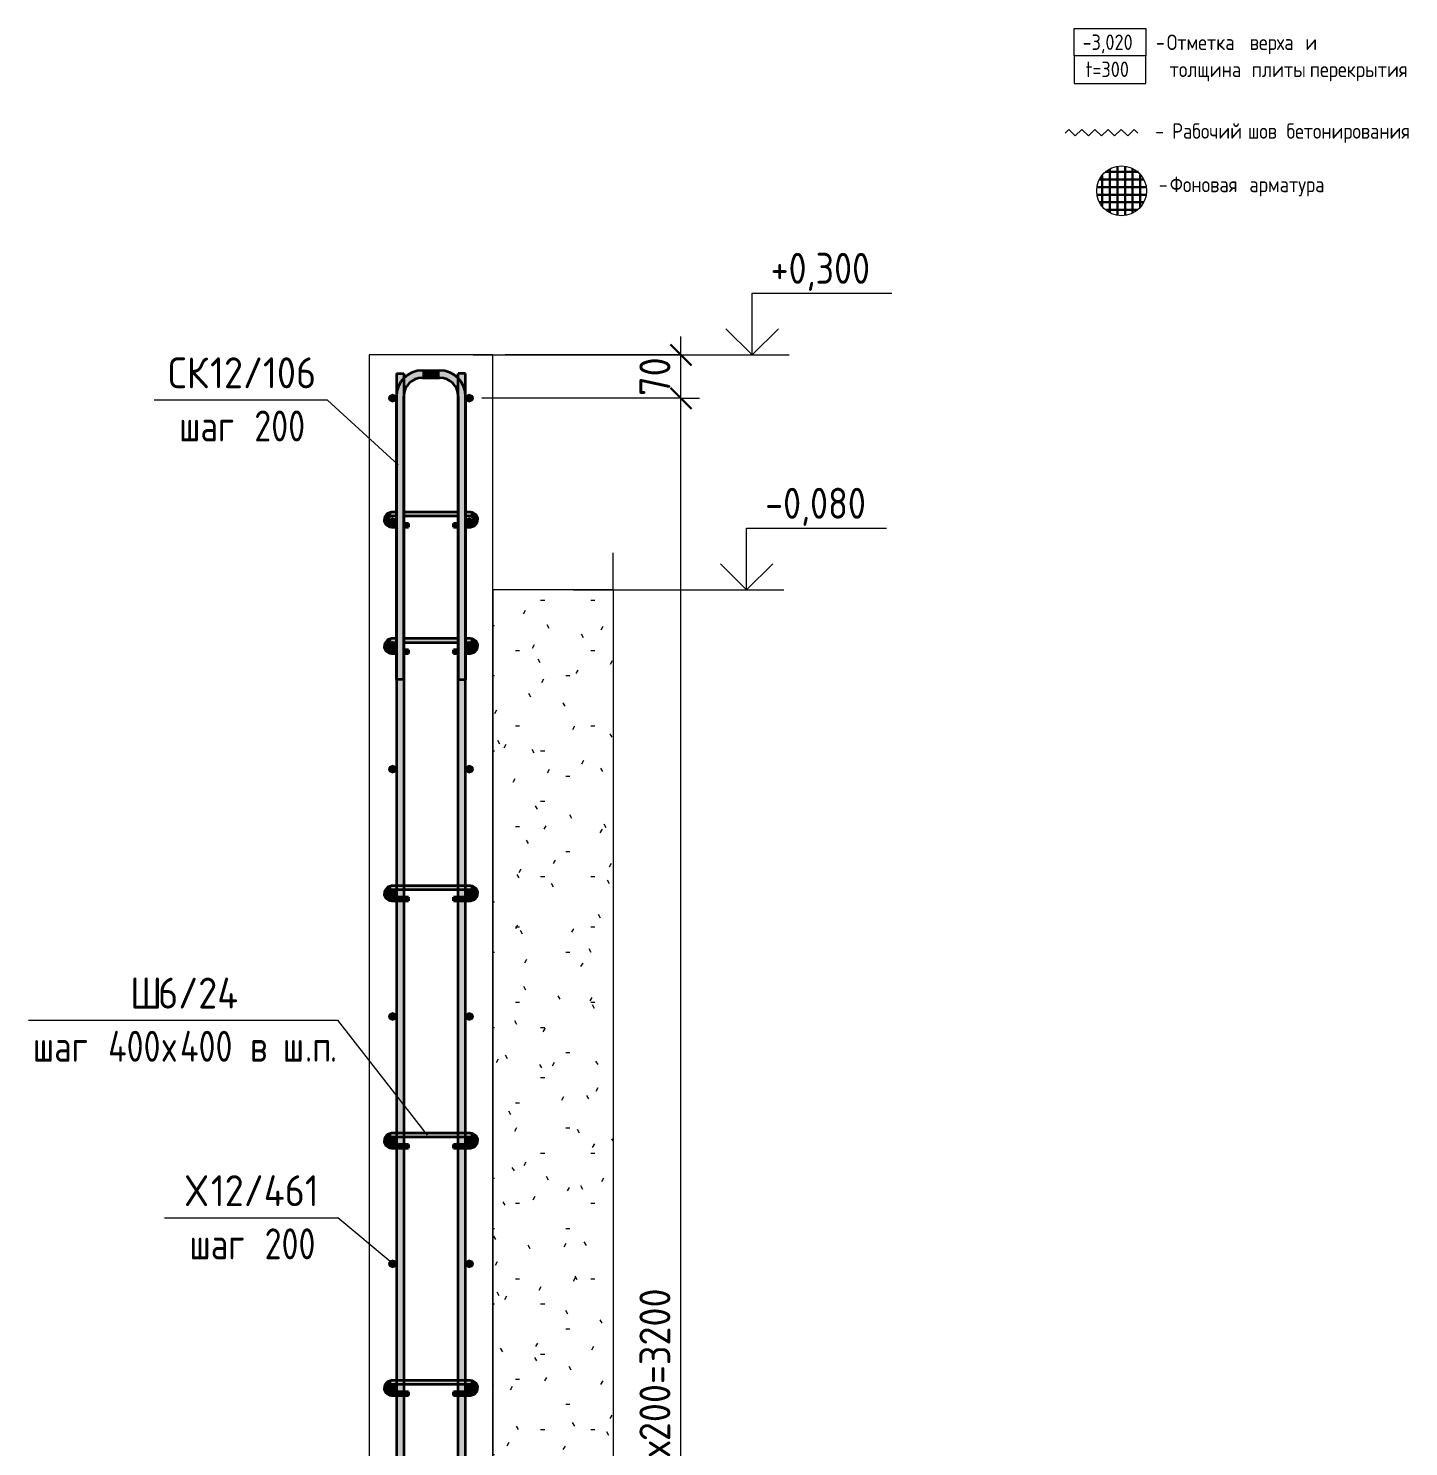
# Model space of a CAD drawing. Header units: millimetres. Extents: x -6516 to 17647, y -4389 to 6814.
# Drawn here: x 15415 to 17647, y -1466 to 828 of the extents above; entities that cross this region are included whole.
import ezdxf

# ---------------------------------------------------------------- set-up
doc = ezdxf.new("R2010")
doc.units = ezdxf.units.MM
for name, color, linetype, lineweight in [('AA_Dim', 7, 'Continuous', 9), ('AA_Dim-20', 7, 'Continuous', 9), ('AA_Oformlenie', 7, 'Continuous', 9), ('AA_Vinoska', 7, 'Continuous', 9), ('AA_Visotnaya otmetka', 7, 'Continuous', 9), ('AF_Stena_Опалубка', 253, 'Continuous', 20), ('KR_Armatura', 7, 'Continuous', 20), ('KR_Armatura_Tonkie', 7, 'Continuous', 20), ('KR_Fundament', 7, 'Continuous', 20)]:
    doc.layers.add(name, color=color, linetype=linetype, lineweight=lineweight)
doc.styles.add('GOST Common_2', font='GOST_Common.ttf', dxfattribs={"width": 0.9, "height": 25})
doc.styles.add('ISOCPEUR_1', font='isocpeur.TTF', dxfattribs={"width": 0.9, "height": 50})
doc.styles.add('ISOCPEUR_2', font='isocpeur.TTF', dxfattribs={"width": 0.85, "height": 50})
doc.styles.add('ISOCPEUR_3', font='isocpeur.TTF', dxfattribs={"width": 0.8, "height": 50})
doc.styles.add('ISOCPEUR_5', font='isocpeur.TTF', dxfattribs={"width": 0.85, "height": 25})
doc.dimstyles.new('05_Округл_1мм__прозр_', dxfattribs={"dimscale": 304.8, "dimtxt": 50.137748, "dimasz": 0.111549, "dimexe": 0.098425, "dimexo": 0.065617, "dimgap": 0.006562, "dimtad": 1, "dimdec": 0, "dimdsep": 46, "dimtxsty": 'ISOCPEUR_1', "dimblk1": 'OBLIQUE', "dimblk2": 'OBLIQUE', "dimsah": 1, "dimcen": 0.09, "dimdle": 0.098425, "dimazin": 0, "dimtfac": 1, "dimtdec": 4, "dimtix": 1, "dimtmove": 0, "dimatfit": 3, "dimfxl": 1, "dimtvp": 1, "dimtolj": 1, "dimtzin": 0, "dimlwd": 18, "dimlwe": 18, "dimarcsym": 2})

# ---------------------------------------------------------------- blocks, each defined once
blk = doc.blocks.new('350_Шпилька массив _НесАрм_РабПлоск_ - 350_Шпилька массив _НесАрм_РабПлоск_-3968152-КР_РЗ_Арм_4')
at = {"layer": 'KR_Armatura_Tonkie', "lineweight": 35}
for points in [[(-4654, 21.7), (-4654, 27.6), (-4659.2, 30.6), (-4659.2, 36.6), (-4654, 39.7), (-4654, 45.5), (-4657.6, 44.1), (-4662.5, 42), (-4666, 33.6), (-4662.5, 25.1), (-4654.9, 22)], [(-4526, 21.7), (-4522.4, 23.1), (-4517.5, 25.1), (-4514, 33.6), (-4517.5, 42), (-4526, 45.5), (-4526, 39.6), (-4520.8, 36.6), (-4520.8, 30.6), (-4526, 27.5), (-4526, 22)], [(-4654, -182.7), (-4654, -176.8), (-4659.2, -173.7), (-4659.2, -167.8), (-4654, -164.7), (-4654, -158.9), (-4657.6, -160.3), (-4662.5, -162.3), (-4666, -170.8), (-4662.5, -179.3), (-4654.9, -182.4)], [(-4526, -182.7), (-4522.4, -181.3), (-4517.5, -179.3), (-4514, -170.8), (-4517.5, -162.3), (-4526, -158.9), (-4526, -164.8), (-4520.8, -167.8), (-4520.8, -173.8), (-4526, -176.9), (-4526, -182.4)], [(-4654, -582.7), (-4654, -576.8), (-4659.2, -573.8), (-4659.2, -567.8), (-4654, -564.7), (-4654, -558.9), (-4657.6, -560.3), (-4662.5, -562.3), (-4666, -570.8), (-4662.5, -579.3), (-4654.9, -582.4)], [(-4565.1, -564.8), (-4526, -564.7), (-4526, -558.8), (-4654, -558.9), (-4654, -564.8), (-4620.9, -564.8)], [(-4526, -582.7), (-4522.4, -581.3), (-4517.5, -579.3), (-4514, -570.8), (-4517.5, -562.3), (-4526, -558.9), (-4526, -564.8), (-4520.8, -567.8), (-4520.8, -573.8), (-4526, -576.9), (-4526, -582.4)], [(-4654, -582.8), (-4626.3, -582.7), (-4626.3, -576.8), (-4654, -576.9), (-4654, -582.7)], [(-4553.7, -582.8), (-4526, -582.7), (-4526, -576.8), (-4553.7, -576.9), (-4553.7, -582.7)], [(-4654, -982.7), (-4654, -976.8), (-4659.2, -973.8), (-4659.2, -967.8), (-4654, -964.7), (-4654, -958.9), (-4657.6, -960.3), (-4662.5, -962.3), (-4666, -970.8), (-4662.5, -979.3), (-4654.9, -982.4)], [(-4620.9, -964.8), (-4526, -964.7), (-4526, -958.8), (-4654, -958.9), (-4654, -964.8), (-4634, -964.8)], [(-4526, -982.7), (-4522.4, -981.3), (-4517.5, -979.3), (-4514, -970.8), (-4517.5, -962.3), (-4526, -958.9), (-4526, -964.8), (-4520.8, -967.8), (-4520.8, -973.8), (-4526, -976.9), (-4526, -982.4)], [(-4646, -982.8), (-4626.3, -982.7), (-4626.3, -976.8), (-4654, -976.9), (-4654, -982.8), (-4648.9, -982.8)], [(-4534, -982.8), (-4526, -982.7), (-4526, -976.8), (-4553.7, -976.9), (-4553.7, -982.8), (-4537.1, -982.8)], [(-4654, -1382.7), (-4654, -1376.8), (-4659.2, -1373.8), (-4659.2, -1367.8), (-4654, -1364.7), (-4654, -1358.9), (-4657.6, -1360.3), (-4662.5, -1362.3), (-4666, -1370.8), (-4662.5, -1379.3), (-4654.9, -1382.4)], [(-4565.1, -1364.8), (-4526, -1364.7), (-4526, -1358.8), (-4654, -1358.9), (-4654, -1364.8), (-4620.9, -1364.8)], [(-4526, -1382.7), (-4522.4, -1381.3), (-4517.5, -1379.3), (-4514, -1370.8), (-4517.5, -1362.3), (-4526, -1358.9), (-4526, -1364.8), (-4520.8, -1367.8), (-4520.8, -1373.8), (-4526, -1376.9), (-4526, -1382.4)], [(-4646, -1382.8), (-4626.3, -1382.7), (-4626.3, -1376.8), (-4654, -1376.9), (-4654, -1382.8), (-4648.9, -1382.8)], [(-4546, -1382.8), (-4526, -1382.7), (-4526, -1376.8), (-4553.7, -1376.9), (-4553.7, -1382.8)]]:
    blk.add_hatch(color=256, dxfattribs=at).paths.add_polyline_path(points)
h = blk.add_hatch(color=256, dxfattribs=at)
h.paths.add_polyline_path([(-4620.9, 39.6), (-4546, 39.7), (-4546, 45.6), (-4634, 45.4), (-4634, 39.6)])
h.paths.add_polyline_path([(-4646, 39.6), (-4646, 45.6), (-4654, 45.5), (-4654, 39.6), (-4648.9, 39.6)])
h.paths.add_polyline_path([(-4526, 39.6), (-4526, 45.6), (-4534, 45.5), (-4534, 39.6), (-4529, 39.6)])
h = blk.add_hatch(color=256, dxfattribs=at)
h.paths.add_polyline_path([(-4654, 21.6), (-4646, 21.8), (-4646, 27.6), (-4654, 27.5), (-4654, 21.7)])
h.paths.add_polyline_path([(-4626.3, 21.6), (-4626.3, 27.6), (-4634, 27.4), (-4634, 21.6)])
h = blk.add_hatch(color=256, dxfattribs=at)
h.paths.add_polyline_path([(-4553.7, 21.6), (-4546, 21.7), (-4546, 27.6), (-4553.7, 27.5), (-4553.7, 21.7)])
h.paths.add_polyline_path([(-4526, 21.6), (-4526, 27.6), (-4534, 27.4), (-4534, 21.6)])
h = blk.add_hatch(color=256, dxfattribs=at)
h.paths.add_polyline_path([(-4620.9, -164.8), (-4546, -164.7), (-4546, -158.8), (-4634, -158.9), (-4634, -164.8)])
h.paths.add_polyline_path([(-4646, -164.8), (-4646, -158.8), (-4654, -158.9), (-4654, -164.8), (-4648.9, -164.8)])
h.paths.add_polyline_path([(-4526, -164.8), (-4526, -158.8), (-4534, -158.9), (-4534, -164.8), (-4529, -164.8)])
h = blk.add_hatch(color=256, dxfattribs=at)
h.paths.add_polyline_path([(-4634, -182.8), (-4626.3, -182.7), (-4626.3, -176.8), (-4634, -177), (-4634, -182.7)])
h.paths.add_polyline_path([(-4654, -182.8), (-4646, -182.6), (-4646, -176.8), (-4654, -176.9), (-4654, -182.7)])
h = blk.add_hatch(color=256, dxfattribs=at)
h.paths.add_polyline_path([(-4546, -182.8), (-4546, -176.8), (-4553.7, -176.9), (-4553.7, -182.8)])
h.paths.add_polyline_path([(-4526, -182.8), (-4526, -176.8), (-4534, -177), (-4534, -182.8)])
for p, q in [((-4646, 45.6), (-4654, 45.6)), ((-4654, 39.6), (-4646, 39.6)), ((-4646, 27.6), (-4654, 27.6)), ((-4546, 45.6), (-4634, 45.6)), ((-4634, 39.6), (-4546, 39.6)), ((-4626.3, 27.6), (-4634, 27.6)), ((-4626.3, 27.6), (-4626.3, 21.6)), ((-4626.3, 21.7), (-4626.3, 27.5)), ((-4546, 27.6), (-4553.7, 27.6)), ((-4553.7, 21.6), (-4553.7, 27.6)), ((-4553.7, 27.5), (-4553.7, 21.7)), ((-4526, 45.6), (-4534, 45.6)), ((-4534, 39.6), (-4526, 39.6)), ((-4526, 27.6), (-4534, 27.6)), ((-4654, 21.6), (-4646, 21.6)), ((-4634, 21.6), (-4626.3, 21.6)), ((-4553.7, 21.6), (-4546, 21.6)), ((-4534, 21.6), (-4526, 21.6)), ((-4646, -158.8), (-4654, -158.8)), ((-4546, -158.8), (-4634, -158.8)), ((-4526, -158.8), (-4534, -158.8)), ((-4654, -164.8), (-4646, -164.8)), ((-4646, -176.8), (-4654, -176.8)), ((-4654, -182.8), (-4646, -182.8)), ((-4634, -164.8), (-4546, -164.8)), ((-4626.3, -176.8), (-4634, -176.8)), ((-4634, -182.8), (-4626.3, -182.8)), ((-4626.3, -176.8), (-4626.3, -182.8)), ((-4626.3, -182.7), (-4626.3, -176.9)), ((-4546, -176.8), (-4553.7, -176.8)), ((-4553.7, -182.8), (-4553.7, -176.8)), ((-4553.7, -176.9), (-4553.7, -182.7)), ((-4553.7, -182.8), (-4546, -182.8)), ((-4534, -164.8), (-4526, -164.8)), ((-4526, -176.8), (-4534, -176.8)), ((-4534, -182.8), (-4526, -182.8)), ((-4646, -558.8), (-4654, -558.8)), ((-4654, -564.8), (-4646, -564.8)), ((-4634, -558.8), (-4646, -558.8)), ((-4646, -564.8), (-4634, -564.8)), ((-4546, -558.8), (-4634, -558.8)), ((-4634, -564.8), (-4546, -564.8)), ((-4534, -558.8), (-4546, -558.8)), ((-4546, -564.8), (-4534, -564.8)), ((-4526, -558.8), (-4534, -558.8)), ((-4534, -564.8), (-4526, -564.8)), ((-4646, -576.8), (-4654, -576.8)), ((-4654, -582.8), (-4646, -582.8)), ((-4634, -576.8), (-4646, -576.8)), ((-4646, -582.8), (-4634, -582.8)), ((-4626.3, -576.8), (-4634, -576.8)), ((-4634, -582.8), (-4626.3, -582.8)), ((-4626.3, -576.8), (-4626.3, -582.8)), ((-4626.3, -581.3), (-4626.3, -576.9)), ((-4626.3, -582.7), (-4626.3, -581.3)), ((-4546, -576.8), (-4553.7, -576.8)), ((-4553.7, -582.8), (-4553.7, -576.8)), ((-4553.7, -576.9), (-4553.7, -581.3)), ((-4553.7, -581.3), (-4553.7, -582.7)), ((-4553.7, -582.8), (-4546, -582.8)), ((-4534, -576.8), (-4546, -576.8)), ((-4546, -582.8), (-4534, -582.8)), ((-4526, -576.8), (-4534, -576.8)), ((-4534, -582.8), (-4526, -582.8)), ((-4646, -958.8), (-4654, -958.8)), ((-4634, -958.8), (-4646, -958.8)), ((-4546, -958.8), (-4634, -958.8)), ((-4534, -958.8), (-4546, -958.8)), ((-4526, -958.8), (-4534, -958.8)), ((-4654, -964.8), (-4646, -964.8)), ((-4646, -976.8), (-4654, -976.8)), ((-4654, -982.8), (-4646, -982.8)), ((-4646, -964.8), (-4634, -964.8)), ((-4634, -976.8), (-4646, -976.8)), ((-4646, -982.8), (-4634, -982.8)), ((-4634, -964.8), (-4546, -964.8)), ((-4626.3, -976.8), (-4634, -976.8)), ((-4634, -982.8), (-4626.3, -982.8)), ((-4626.3, -976.8), (-4626.3, -982.8)), ((-4626.3, -982.7), (-4626.3, -976.9)), ((-4546, -976.8), (-4553.7, -976.8)), ((-4553.7, -982.8), (-4553.7, -976.8)), ((-4553.7, -976.9), (-4553.7, -982.7)), ((-4553.7, -982.8), (-4546, -982.8)), ((-4546, -964.8), (-4534, -964.8)), ((-4534, -976.8), (-4546, -976.8)), ((-4546, -982.8), (-4534, -982.8)), ((-4534, -964.8), (-4526, -964.8)), ((-4526, -976.8), (-4534, -976.8)), ((-4534, -982.8), (-4526, -982.8)), ((-4646, -1358.8), (-4654, -1358.8)), ((-4654, -1364.8), (-4646, -1364.8)), ((-4634, -1358.8), (-4646, -1358.8)), ((-4646, -1364.8), (-4634, -1364.8)), ((-4546, -1358.8), (-4634, -1358.8)), ((-4634, -1364.8), (-4546, -1364.8)), ((-4534, -1358.8), (-4546, -1358.8)), ((-4546, -1364.8), (-4534, -1364.8)), ((-4526, -1358.8), (-4534, -1358.8)), ((-4534, -1364.8), (-4526, -1364.8)), ((-4646, -1376.8), (-4654, -1376.8)), ((-4654, -1382.8), (-4646, -1382.8)), ((-4634, -1376.8), (-4646, -1376.8)), ((-4646, -1382.8), (-4634, -1382.8)), ((-4626.3, -1376.8), (-4634, -1376.8)), ((-4634, -1382.8), (-4626.3, -1382.8)), ((-4626.3, -1376.8), (-4626.3, -1382.8)), ((-4626.3, -1382.7), (-4626.3, -1376.9)), ((-4546, -1376.8), (-4553.7, -1376.8)), ((-4553.7, -1382.8), (-4553.7, -1376.8)), ((-4553.7, -1376.9), (-4553.7, -1382.7)), ((-4553.7, -1382.8), (-4546, -1382.8)), ((-4534, -1376.8), (-4546, -1376.8)), ((-4546, -1382.8), (-4534, -1382.8)), ((-4526, -1376.8), (-4534, -1376.8)), ((-4534, -1382.8), (-4526, -1382.8))]:
    blk.add_line(p, q, dxfattribs=at)
at = {"layer": 'KR_Armatura_Tonkie', "lineweight": 35, "flags": 128}
for points in [[(-4654, 45.6), (-4660.5, 43.6), (-4664.9, 38.5), (-4665.9, 31.8), (-4663, 25.6), (-4657.2, 22), (-4654, 21.6)], [(-4654, 27.6), (-4658.4, 29.4), (-4660, 33.9), (-4657.9, 38.1), (-4654, 39.6)], [(-4526, 21.6), (-4519.5, 23.5), (-4515.1, 28.6), (-4514.1, 35.4), (-4517, 41.5), (-4522.8, 45.1), (-4526, 45.6)], [(-4526, 39.6), (-4521.6, 37.7), (-4520, 33.2), (-4522.1, 29), (-4526, 27.6)], [(-4654, -158.8), (-4660.5, -160.7), (-4664.9, -165.9), (-4665.9, -172.6), (-4663, -178.8), (-4657.2, -182.4), (-4654, -182.8)], [(-4526, -182.8), (-4519.5, -180.9), (-4515.1, -175.7), (-4514.1, -169), (-4517, -162.8), (-4522.8, -159.2), (-4526, -158.8)], [(-4654, -176.8), (-4658.4, -174.9), (-4660, -170.5), (-4657.9, -166.2), (-4654, -164.8)], [(-4526, -164.8), (-4521.6, -166.7), (-4520, -171.1), (-4522.1, -175.4), (-4526, -176.8)], [(-4654, -558.8), (-4660.5, -560.7), (-4664.9, -565.9), (-4665.9, -572.6), (-4663, -578.8), (-4657.2, -582.4), (-4654, -582.8)], [(-4654, -576.8), (-4658.4, -574.9), (-4660, -570.5), (-4657.9, -566.2), (-4654, -564.8)], [(-4526, -582.8), (-4519.5, -580.9), (-4515.1, -575.7), (-4514.1, -569), (-4517, -562.8), (-4522.8, -559.2), (-4526, -558.8)], [(-4526, -564.8), (-4521.6, -566.7), (-4520, -571.1), (-4522.1, -575.4), (-4526, -576.8)], [(-4654, -958.8), (-4660.5, -960.7), (-4664.9, -965.9), (-4665.9, -972.6), (-4663, -978.8), (-4657.2, -982.4), (-4654, -982.8)], [(-4526, -982.8), (-4519.5, -980.9), (-4515.1, -975.7), (-4514.1, -969), (-4517, -962.8), (-4522.8, -959.2), (-4526, -958.8)], [(-4654, -976.8), (-4658.4, -974.9), (-4660, -970.5), (-4657.9, -966.2), (-4654, -964.8)], [(-4526, -964.8), (-4521.6, -966.7), (-4520, -971.1), (-4522.1, -975.4), (-4526, -976.8)], [(-4654, -1358.8), (-4660.5, -1360.7), (-4664.9, -1365.9), (-4665.9, -1372.6), (-4663, -1378.8), (-4657.2, -1382.4), (-4654, -1382.8)], [(-4654, -1376.8), (-4658.4, -1374.9), (-4660, -1370.5), (-4657.9, -1366.2), (-4654, -1364.8)], [(-4526, -1382.8), (-4519.5, -1380.9), (-4515.1, -1375.7), (-4514.1, -1369), (-4517, -1362.8), (-4522.8, -1359.2), (-4526, -1358.8)], [(-4526, -1364.8), (-4521.6, -1366.7), (-4520, -1371.1), (-4522.1, -1375.4), (-4526, -1376.8)]]:
    blk.add_lwpolyline(points, dxfattribs=at)
blk = doc.blocks.new('011_ЛинияОбрыва _ЭлУзла_Линия_ - Тип 1-3966176-КР_РЗ_Арм_4')
at = {"layer": 'AA_Oformlenie'}
blk.add_line((-4295.5, -80), (-4295.5, -1901.2), dxfattribs=at)
blk = doc.blocks.new('042_М_Арматуры - Диам длина поз _ Шаг-2260295-КР_РЗ_Арм_4')
at = {"layer": 'AA_Vinoska'}
blk.add_line((-5384.6, -2849.2), (-5104.6, -2849.2), dxfattribs=at)
blk = doc.blocks.new('042_М_Арматуры - Диам длина поз _ Комментарий _дп 25_-3935260-КР_РЗ_Арм_4')
at = {"layer": 'AA_Vinoska'}
blk.add_line((-5241.3, -776.1), (-4741.3, -776.1), dxfattribs=at)
blk = doc.blocks.new('Высотные отметки - Стрелка вверх-400292-КР_РЗ_Арм_4')
at = {"layer": 'AA_Vinoska'}
for p, q in [((-3947, -2920), (-3721, -2920)), ((-3947, -3020), (-3947, -2920)), ((-3947, -3020), (-3989.5, -2977.6)), ((-3947, -3020), (-3904.6, -2977.6)), ((-4007, -3020), (-3887, -3020))]:
    blk.add_line(p, q, dxfattribs=at)
blk = doc.blocks.new('DIMBLOCK121-КР_РЗ_Арм_4')
at = {"layer": 'AA_Dim-20', "lineweight": 18}
for p, q in [((16470.2, 300), (16185.9, 300)), ((16470.2, 300), (16500.2, 300)), ((16470.2, 230), (16147.9, 230)), ((16470.2, -2970), (16470.2, 230)), ((16470.2, 230), (16500.2, 230)), ((16470.2, -2970), (16147.9, -2970)), ((16470.2, -2970), (16500.2, -2970))]:
    blk.add_line(p, q, dxfattribs=at)
at = {"layer": 'AA_Dim-20', "lineweight": 30}
for p, q in [((16470.2, 300), (16453.2, 317)), ((16470.2, 300), (16487.2, 283)), ((16470.2, 230), (16453.2, 247)), ((16470.2, 230), (16487.2, 213)), ((16470.2, -2970), (16453.2, -2953)), ((16470.2, -2970), (16487.2, -2987))]:
    blk.add_line(p, q, dxfattribs=at)
at = {"layer": 'AA_Dim-20', "color": 0, "lineweight": 18, "insert": (16403.1, -1537), "char_height": 50, "width": 400.724, "attachment_point": 1, "rotation": 90, "line_spacing_factor": 1.135194, "style": 'ISOCPEUR_1'}
blk.add_mtext('16х200=3200', dxfattribs=at)
blk = doc.blocks.new('_None')
blk = doc.blocks.new('DIMBLOCK122-КР_РЗ_Арм_4')
at = {"layer": 'AA_Dim-20', "lineweight": 18}
for p, q in [((16470.2, 230), (16470.2, 330)), ((16470.2, 300), (16185.9, 300)), ((16470.2, 300), (16500.2, 300)), ((16470.2, 230), (16147.9, 230)), ((16470.2, 230), (16500.2, 230))]:
    blk.add_line(p, q, dxfattribs=at)
at = {"layer": 'AA_Dim-20', "lineweight": 30}
for p, q in [((16470.2, 300), (16453.2, 317)), ((16470.2, 300), (16487.2, 283)), ((16470.2, 230), (16453.2, 247)), ((16470.2, 230), (16487.2, 213))]:
    blk.add_line(p, q, dxfattribs=at)
at = {"layer": 'AA_Dim-20', "color": 0, "lineweight": 18, "insert": (16403.1, 233.8), "char_height": 50, "width": 74.923, "attachment_point": 1, "rotation": 90, "line_spacing_factor": 1.135194, "style": 'ISOCPEUR_1'}
blk.add_mtext('70', dxfattribs=at)
blk = doc.blocks.new('076_Отм верха и толщина плиты _ТиповАннот_ - 076_Отм верха и толщина плиты _ТиповАннот_-3928939-УО_Арм')
at = {"layer": 'AA_Vinoska'}
for p, q in [((688.2, 783.7), (688.2, 828.2)), ((688.2, 828.2), (803.8, 828.2)), ((803.8, 828.2), (803.8, 783.7)), ((688.2, 783.7), (688.2, 739.2)), ((803.8, 783.7), (688.2, 783.7)), ((803.8, 739.2), (803.8, 783.7)), ((688.2, 739.2), (803.8, 739.2))]:
    blk.add_line(p, q, dxfattribs=at)
blk = doc.blocks.new('076_Примечание фоновая арматура _ТиповАннот_ - По X и Y-3929690-УО_Арм')
at = {"layer": 'AA_Vinoska', "lineweight": 30}
for p, q in [((745.5, 600.8), (745.5, 529.9)), ((757.8, 605.1), (757.8, 525.7)), ((770.2, 605.3), (770.2, 525.4)), ((782.5, 601.5), (782.5, 529.2)), ((729, 583.9), (800.6, 583.9)), ((733.1, 590.5), (733.1, 540.3)), ((738.5, 596.3), (791.9, 596.3)), ((794.9, 592.1), (794.9, 538.7)), ((725.2, 571.6), (805.1, 571.6)), ((725.4, 559.2), (804.9, 559.2)), ((729.7, 546.9), (800.6, 546.9)), ((740.1, 534.5), (790.3, 534.5))]:
    blk.add_line(p, q, dxfattribs=at)
at = {"layer": 'AA_Vinoska'}
blk.add_circle((764.7, 565.4), 40.3, dxfattribs=at)
blk = doc.blocks.new('076_Примечание шов бетонирования - 076_Примечание шов бетонирования-1623416-УО_Арм')
at = {"layer": 'AA_Vinoska'}
for p, q in [((673.2, 658.8), (679.1, 664.8)), ((689.8, 654.2), (679.1, 664.8)), ((689.8, 654.2), (700.4, 664.8)), ((711, 654.2), (700.4, 664.8)), ((711, 654.2), (721.6, 664.8)), ((732.2, 654.2), (721.6, 664.8)), ((732.2, 654.2), (742.8, 664.8)), ((753.4, 654.2), (742.8, 664.8)), ((753.4, 654.2), (764, 664.8)), ((774.6, 654.2), (764, 664.8)), ((774.6, 654.2), (785.2, 664.8)), ((791.1, 658.9), (785.2, 664.8))]:
    blk.add_line(p, q, dxfattribs=at)

msp = doc.modelspace()

# ---------------------------------------------------------------- hatches: boundary and pattern name
at = {"layer": 'KR_Armatura'}
h = msp.add_hatch(color=256, dxfattribs=at)
edge = h.paths.add_edge_path()
edge.add_arc((16003.9223, 230), 6, 0, 360)
for points in [[(16003.9223, 224), (16009.1185, 227), (16009.1185, 233), (16003.9223, 236), (15998.7262, 233), (15998.7262, 227)], [(16127.9223, 224), (16133.1185, 227), (16133.1185, 233), (16127.9223, 236), (16122.7262, 233), (16122.7262, 227)], [(16127.9223, 224), (16133.1185, 227), (16133.1185, 233), (16127.9223, 236), (16122.7262, 233), (16122.7262, 227)], [(16003.9223, 24), (16009.1185, 27), (16009.1185, 33), (16003.9223, 36), (15998.7262, 33), (15998.7262, 27)], [(16127.9223, 24), (16133.1185, 27), (16133.1185, 33), (16127.9223, 36), (16122.7262, 33), (16122.7262, 27)], [(16127.9223, 24), (16133.1185, 27), (16133.1185, 33), (16127.9223, 36), (16122.7262, 33), (16122.7262, 27)], [(16003.9223, -176), (16009.1185, -173), (16009.1185, -167), (16003.9223, -164), (15998.7262, -167), (15998.7262, -173), (15999.9652, -173.7154)], [(16127.9223, -176), (16133.1185, -173), (16133.1185, -167), (16127.9223, -164), (16122.7262, -167), (16122.7262, -173), (16123.9652, -173.7154)], [(16127.9223, -176), (16133.1185, -173), (16133.1185, -167), (16127.9223, -164), (16122.7262, -167), (16122.7262, -173), (16123.9652, -173.7154)], [(16003.9223, -376), (16009.1185, -373), (16009.1185, -367), (16003.9223, -364), (15998.7262, -367), (15998.7262, -373)], [(16127.9223, -376), (16133.1185, -373), (16133.1185, -367), (16127.9223, -364), (16122.7262, -367), (16122.7262, -373)], [(16127.9223, -376), (16133.1185, -373), (16133.1185, -367), (16127.9223, -364), (16122.7262, -367), (16122.7262, -373)], [(16003.9223, -576), (16009.1185, -573), (16009.1185, -567), (16003.9223, -564), (15998.7262, -567), (15998.7262, -573)], [(16127.9223, -576), (16133.1185, -573), (16133.1185, -567), (16127.9223, -564), (16122.7262, -567), (16122.7262, -573)], [(16127.9223, -576), (16133.1185, -573), (16133.1185, -567), (16127.9223, -564), (16122.7262, -567), (16122.7262, -573)], [(16003.9223, -776), (16009.1185, -773), (16009.1185, -767), (16003.9223, -764), (15998.7262, -767), (15998.7262, -773)], [(16127.9223, -776), (16133.1185, -773), (16133.1185, -767), (16127.9223, -764), (16122.7262, -767), (16122.7262, -773)], [(16127.9223, -776), (16133.1185, -773), (16133.1185, -767), (16127.9223, -764), (16122.7262, -767), (16122.7262, -773)], [(16003.9223, -976), (16009.1185, -973), (16009.1185, -967), (16003.9223, -964), (15998.7262, -967), (15998.7262, -973)], [(16127.9223, -976), (16133.1185, -973), (16133.1185, -967), (16127.9223, -964), (16122.7262, -967), (16122.7262, -973)], [(16127.9223, -976), (16133.1185, -973), (16133.1185, -967), (16127.9223, -964), (16122.7262, -967), (16122.7262, -973)], [(16003.9223, -1176), (16009.1185, -1173), (16009.1185, -1167), (16003.9223, -1164), (15998.7262, -1167), (15998.7262, -1173)], [(16127.9223, -1176), (16133.1185, -1173), (16133.1185, -1167), (16127.9223, -1164), (16122.7262, -1167), (16122.7262, -1173)], [(16127.9223, -1176), (16133.1185, -1173), (16133.1185, -1167), (16127.9223, -1164), (16122.7262, -1167), (16122.7262, -1173)], [(16003.9223, -1376), (16009.1185, -1373), (16009.1185, -1367), (16003.9223, -1364), (15998.7262, -1367), (15998.7262, -1373)], [(16127.9223, -1376), (16133.1185, -1373), (16133.1185, -1367), (16127.9223, -1364), (16122.7262, -1367), (16122.7262, -1373)], [(16127.9223, -1376), (16133.1185, -1373), (16133.1185, -1367), (16127.9223, -1364), (16122.7262, -1367), (16122.7262, -1373)]]:
    msp.add_hatch(color=256, dxfattribs=at).paths.add_polyline_path(points)
h = msp.add_hatch(color=256, dxfattribs=at)
edge = h.paths.add_edge_path()
edge.add_arc((16127.9223, 230), 6, 0, 360)
h = msp.add_hatch(color=256, dxfattribs=at)
edge = h.paths.add_edge_path()
edge.add_arc((16127.9223, 230), 6, 0, 360)
h = msp.add_hatch(color=256, dxfattribs=at)
edge = h.paths.add_edge_path()
edge.add_arc((16003.9223, 30), 6, 0, 360)
h = msp.add_hatch(color=256, dxfattribs=at)
edge = h.paths.add_edge_path()
edge.add_arc((16127.9223, 30), 6, 0, 360)
h = msp.add_hatch(color=256, dxfattribs=at)
edge = h.paths.add_edge_path()
edge.add_arc((16127.9223, 30), 6, 0, 360)
h = msp.add_hatch(color=256, dxfattribs=at)
edge = h.paths.add_edge_path()
edge.add_arc((16003.9223, -170), 6, 0, 360)
h = msp.add_hatch(color=256, dxfattribs=at)
edge = h.paths.add_edge_path()
edge.add_arc((16127.9223, -170), 6, 0, 360)
h = msp.add_hatch(color=256, dxfattribs=at)
edge = h.paths.add_edge_path()
edge.add_arc((16127.9223, -170), 6, 0, 360)
h = msp.add_hatch(color=256, dxfattribs=at)
edge = h.paths.add_edge_path()
edge.add_arc((16003.9223, -370), 6, 0, 360)
h = msp.add_hatch(color=256, dxfattribs=at)
edge = h.paths.add_edge_path()
edge.add_arc((16127.9223, -370), 6, 0, 360)
h = msp.add_hatch(color=256, dxfattribs=at)
edge = h.paths.add_edge_path()
edge.add_arc((16127.9223, -370), 6, 0, 360)
h = msp.add_hatch(color=256, dxfattribs=at)
edge = h.paths.add_edge_path()
edge.add_arc((16003.9223, -570), 6, 0, 360)
h = msp.add_hatch(color=256, dxfattribs=at)
edge = h.paths.add_edge_path()
edge.add_arc((16127.9223, -570), 6, 0, 360)
h = msp.add_hatch(color=256, dxfattribs=at)
edge = h.paths.add_edge_path()
edge.add_arc((16127.9223, -570), 6, 0, 360)
h = msp.add_hatch(color=256, dxfattribs=at)
edge = h.paths.add_edge_path()
edge.add_arc((16003.9223, -770), 6, 0, 360)
h = msp.add_hatch(color=256, dxfattribs=at)
edge = h.paths.add_edge_path()
edge.add_arc((16127.9223, -770), 6, 0, 360)
h = msp.add_hatch(color=256, dxfattribs=at)
edge = h.paths.add_edge_path()
edge.add_arc((16127.9223, -770), 6, 0, 360)
h = msp.add_hatch(color=256, dxfattribs=at)
edge = h.paths.add_edge_path()
edge.add_arc((16003.9223, -970), 6, 0, 360)
h = msp.add_hatch(color=256, dxfattribs=at)
edge = h.paths.add_edge_path()
edge.add_arc((16127.9223, -970), 6, 0, 360)
h = msp.add_hatch(color=256, dxfattribs=at)
edge = h.paths.add_edge_path()
edge.add_arc((16127.9223, -970), 6, 0, 360)
h = msp.add_hatch(color=256, dxfattribs=at)
edge = h.paths.add_edge_path()
edge.add_arc((16003.9223, -1170), 6, 0, 360)
h = msp.add_hatch(color=256, dxfattribs=at)
edge = h.paths.add_edge_path()
edge.add_arc((16127.9223, -1170), 6, 0, 360)
h = msp.add_hatch(color=256, dxfattribs=at)
edge = h.paths.add_edge_path()
edge.add_arc((16127.9223, -1170), 6, 0, 360)
h = msp.add_hatch(color=256, dxfattribs=at)
edge = h.paths.add_edge_path()
edge.add_arc((16003.9223, -1370), 6, 0, 360)
h = msp.add_hatch(color=256, dxfattribs=at)
edge = h.paths.add_edge_path()
edge.add_arc((16127.9223, -1370), 6, 0, 360)
h = msp.add_hatch(color=256, dxfattribs=at)
edge = h.paths.add_edge_path()
edge.add_arc((16127.9223, -1370), 6, 0, 360)
at = {"layer": 'KR_Armatura_Tonkie'}
for color, points in [(250, [(16021.9223, 233), (16022.9445, 240.7646), (16025.9416, 248), (16030.7091, 254.2132), (16036.9223, 258.9808), (16044.1577, 261.9778), (16051.9223, 263), (16051.9223, 275), (16041.0519, 273.5689), (16030.9223, 269.3731), (16022.2238, 262.6985), (16015.5493, 254), (16011.3534, 243.8704), (16009.9223, 233)]), (250, [(16079.9223, 263), (16079.9223, 275), (16051.9223, 275), (16051.9223, 263)]), (250, [(16109.9223, 233), (16121.9223, 233), (16120.4912, 243.8704), (16116.2954, 254), (16109.6208, 262.6985), (16100.9223, 269.3731), (16090.7927, 273.5689), (16079.9223, 275), (16079.9223, 263), (16087.6869, 261.9778), (16094.9223, 258.9808), (16101.1355, 254.2132), (16105.9031, 248), (16108.9001, 240.7646), (16109.802, 233.9136)]), (256, [(16009.9223, -225), (16021.9223, -225), (16021.9223, 233), (16009.9223, 233), (16009.9223, -173.7154)]), (250, [(16121.9223, -225), (16121.9223, 233), (16109.9223, 233), (16109.9223, -225)])]:
    msp.add_hatch(color=color, dxfattribs=at).paths.add_polyline_path(points)
at = {"layer": 'KR_Armatura_Tonkie', "transparency": 33554432}
h = msp.add_hatch(color=256, dxfattribs=at)
h.paths.add_polyline_path([(16021.9223, -3238), (16021.9223, -3028), (16009.9223, -3028), (16009.9223, -3238)])
h.paths.add_polyline_path([(16015.9223, -3012), (16021.9223, -3012), (16021.9223, 270), (16009.9223, 270), (16009.9223, -3012)])
h = msp.add_hatch(color=250, dxfattribs=at)
h.paths.add_polyline_path([(16109.9223, -3238), (16121.9223, -3238), (16121.9223, -3028), (16109.9223, -3028), (16109.9223, -3162.9944)])
h.paths.add_polyline_path([(16109.9223, -3012), (16121.9223, -3012), (16121.9223, 270), (16109.9223, 270), (16109.9223, -2993.149)])
at = {"layer": 'KR_Fundament', "lineweight": 9}
h = msp.add_hatch(dxfattribs=at)
h.set_pattern_fill('FP_22', color=256, style=0, pattern_type=2)
h.set_pattern_definition([(0, (14820.72, -300), (162.56, 40.64), [6.706, -115.214, 6.706, -115.214, -650.24]), (0, (14820.72, -300), (162.56, 40.64), [-243.84, 6.706, -237.134, 6.706, -115.214, -284.48]), (0, (14820.72, -300), (162.56, 40.64), [-609.6, 6.706, -74.574, 6.706, -196.494]), (120, (14881.68, -279.68), (-116.47527, 120.4611), [6.706, -115.214, 6.706, -115.214, -650.24]), (120, (14881.68, -279.68), (-116.47527, 120.4611), [-243.84, 6.706, -237.134, 6.706, -115.214, -284.48]), (120, (14881.68, -279.68), (-116.47527, 120.4611), [-609.6, 6.706, -74.574, 6.706, -196.494]), (240, (14902, -198.4), (-46.08473, -161.1011), [6.706, -115.214, 6.706, -115.214, -650.24]), (240, (14902, -198.4), (-46.08473, -161.1011), [-243.84, 6.706, -237.134, 6.706, -115.214, -284.48]), (240, (14902, -198.4), (-46.08473, -161.1011), [-609.6, 6.706, -74.574, 6.706, -196.494])])
h.paths.add_polyline_path([(16360.4228, -3620), (16360.4228, -1945.6903), (16344.7217, -1945.6903), (16344.7217, -1923.1668), (16360.4228, -1923.1668), (16325.7818, -1912.1668), (16360.4228, -1901.1668), (16360.4228, -80), (16165.9223, -80), (16165.9223, -3320), (16265.9223, -3320), (16265.9223, -3420), (15600.4228, -3420), (15600.4228, -3620)])

# ---------------------------------------------------------------- linework, layer by layer
at = {"layer": 'AA_Vinoska'}
for p, q in [((16012.6243, 122.3691), (15898.3346, 227.1346)), ((16360.4228, -80), (16360.4228, -20)), ((16060.3549, -961.62), (15915.0458, -776.1063)), ((16002.9055, -1169.1308), (15915.0458, -1095.6742))]:
    msp.add_line(p, q, dxfattribs=at)
at = {"layer": 'AA_Visotnaya otmetka'}
for p, q in [((16134.1267, 300), (16274.3221, 300)), ((16274.3221, 300), (16585.3806, 300)), ((16296.6434, -80), (16406.5848, -80)), ((16406.5848, -80), (16576.4942, -80))]:
    msp.add_line(p, q, dxfattribs=at)
at = {"layer": 'AF_Stena_Опалубка'}
for p, q in [((16165.9223, 300), (15965.9223, 300)), ((15965.9223, 300), (15965.9223, -3020)), ((16165.9223, -80), (16165.9223, 300)), ((16165.9223, -3020), (16165.9223, -80))]:
    msp.add_line(p, q, dxfattribs=at)
at = {"layer": 'KR_Armatura'}
for p, q in [((16003.9223, 236), (15998.7262, 233)), ((15998.7262, 233), (15998.7262, 227)), ((16009.1185, 233), (16003.9223, 236)), ((16009.1185, 227), (16009.1185, 233)), ((16127.9223, 236), (16122.7262, 233)), ((16127.9223, 236), (16122.7262, 233)), ((16122.7262, 233), (16122.7262, 227)), ((16122.7262, 233), (16122.7262, 227)), ((16133.1185, 233), (16127.9223, 236)), ((16133.1185, 233), (16127.9223, 236)), ((16133.1185, 227), (16133.1185, 233)), ((16133.1185, 227), (16133.1185, 233)), ((15998.7262, 227), (16003.9223, 224)), ((16003.9223, 224), (16009.1185, 227)), ((16122.7262, 227), (16127.9223, 224)), ((16122.7262, 227), (16127.9223, 224)), ((16127.9223, 224), (16133.1185, 227)), ((16127.9223, 224), (16133.1185, 227)), ((16003.9223, 36), (15998.7262, 33)), ((15998.7262, 33), (15998.7262, 27)), ((15998.7262, 27), (16003.9223, 24)), ((16009.1185, 33), (16003.9223, 36)), ((16003.9223, 24), (16009.1185, 27)), ((16009.1185, 27), (16009.1185, 33)), ((16127.9223, 36), (16122.7262, 33)), ((16127.9223, 36), (16122.7262, 33)), ((16122.7262, 33), (16122.7262, 27)), ((16122.7262, 33), (16122.7262, 27)), ((16122.7262, 27), (16127.9223, 24)), ((16122.7262, 27), (16127.9223, 24)), ((16133.1185, 33), (16127.9223, 36)), ((16133.1185, 33), (16127.9223, 36)), ((16127.9223, 24), (16133.1185, 27)), ((16127.9223, 24), (16133.1185, 27)), ((16133.1185, 27), (16133.1185, 33)), ((16133.1185, 27), (16133.1185, 33)), ((16003.9223, -164), (15998.7262, -167)), ((15998.7262, -167), (15998.7262, -173)), ((15998.7262, -173), (15999.9652, -173.7154)), ((15999.9652, -173.7154), (16003.9223, -176)), ((16009.1185, -167), (16003.9223, -164)), ((16003.9223, -176), (16009.1185, -173)), ((16009.1185, -173), (16009.1185, -167)), ((16127.9223, -164), (16122.7262, -167)), ((16127.9223, -164), (16122.7262, -167)), ((16122.7262, -167), (16122.7262, -173)), ((16122.7262, -167), (16122.7262, -173)), ((16122.7262, -173), (16123.9652, -173.7154)), ((16122.7262, -173), (16123.9652, -173.7154)), ((16123.9652, -173.7154), (16127.9223, -176)), ((16123.9652, -173.7154), (16127.9223, -176)), ((16133.1185, -167), (16127.9223, -164)), ((16133.1185, -167), (16127.9223, -164)), ((16127.9223, -176), (16133.1185, -173)), ((16127.9223, -176), (16133.1185, -173)), ((16133.1185, -173), (16133.1185, -167)), ((16133.1185, -173), (16133.1185, -167)), ((16003.9223, -364), (15998.7262, -367)), ((15998.7262, -367), (15998.7262, -373)), ((16009.1185, -367), (16003.9223, -364)), ((16009.1185, -373), (16009.1185, -367)), ((16127.9223, -364), (16122.7262, -367)), ((16127.9223, -364), (16122.7262, -367)), ((16122.7262, -367), (16122.7262, -373)), ((16122.7262, -367), (16122.7262, -373)), ((16133.1185, -367), (16127.9223, -364)), ((16133.1185, -367), (16127.9223, -364)), ((16133.1185, -373), (16133.1185, -367)), ((16133.1185, -373), (16133.1185, -367)), ((15998.7262, -373), (16003.9223, -376)), ((16003.9223, -376), (16009.1185, -373)), ((16122.7262, -373), (16127.9223, -376)), ((16122.7262, -373), (16127.9223, -376)), ((16127.9223, -376), (16133.1185, -373)), ((16127.9223, -376), (16133.1185, -373)), ((16003.9223, -564), (15998.7262, -567)), ((15998.7262, -567), (15998.7262, -573)), ((15998.7262, -573), (16003.9223, -576)), ((16009.1185, -567), (16003.9223, -564)), ((16003.9223, -576), (16009.1185, -573)), ((16009.1185, -573), (16009.1185, -567)), ((16127.9223, -564), (16122.7262, -567)), ((16127.9223, -564), (16122.7262, -567)), ((16122.7262, -567), (16122.7262, -573)), ((16122.7262, -567), (16122.7262, -573)), ((16122.7262, -573), (16127.9223, -576)), ((16122.7262, -573), (16127.9223, -576)), ((16133.1185, -567), (16127.9223, -564)), ((16133.1185, -567), (16127.9223, -564)), ((16127.9223, -576), (16133.1185, -573)), ((16127.9223, -576), (16133.1185, -573)), ((16133.1185, -573), (16133.1185, -567)), ((16133.1185, -573), (16133.1185, -567)), ((16003.9223, -764), (15998.7262, -767)), ((15998.7262, -767), (15998.7262, -773)), ((15998.7262, -773), (16003.9223, -776)), ((16009.1185, -767), (16003.9223, -764)), ((16003.9223, -776), (16009.1185, -773)), ((16009.1185, -773), (16009.1185, -767)), ((16127.9223, -764), (16122.7262, -767)), ((16127.9223, -764), (16122.7262, -767)), ((16122.7262, -767), (16122.7262, -773)), ((16122.7262, -767), (16122.7262, -773)), ((16122.7262, -773), (16127.9223, -776)), ((16122.7262, -773), (16127.9223, -776)), ((16133.1185, -767), (16127.9223, -764)), ((16133.1185, -767), (16127.9223, -764)), ((16127.9223, -776), (16133.1185, -773)), ((16127.9223, -776), (16133.1185, -773)), ((16133.1185, -773), (16133.1185, -767)), ((16133.1185, -773), (16133.1185, -767)), ((16003.9223, -964), (15998.7262, -967)), ((15998.7262, -967), (15998.7262, -973)), ((15998.7262, -973), (16003.9223, -976)), ((16009.1185, -967), (16003.9223, -964)), ((16003.9223, -976), (16009.1185, -973)), ((16009.1185, -973), (16009.1185, -967)), ((16127.9223, -964), (16122.7262, -967)), ((16127.9223, -964), (16122.7262, -967)), ((16122.7262, -967), (16122.7262, -973)), ((16122.7262, -967), (16122.7262, -973)), ((16122.7262, -973), (16127.9223, -976)), ((16122.7262, -973), (16127.9223, -976)), ((16133.1185, -967), (16127.9223, -964)), ((16133.1185, -967), (16127.9223, -964)), ((16127.9223, -976), (16133.1185, -973)), ((16127.9223, -976), (16133.1185, -973)), ((16133.1185, -973), (16133.1185, -967)), ((16133.1185, -973), (16133.1185, -967)), ((16003.9223, -1164), (15998.7262, -1167)), ((15998.7262, -1167), (15998.7262, -1173)), ((16009.1185, -1167), (16003.9223, -1164)), ((16009.1185, -1173), (16009.1185, -1167)), ((16127.9223, -1164), (16122.7262, -1167)), ((16127.9223, -1164), (16122.7262, -1167)), ((16122.7262, -1167), (16122.7262, -1173)), ((16122.7262, -1167), (16122.7262, -1173)), ((16133.1185, -1167), (16127.9223, -1164)), ((16133.1185, -1167), (16127.9223, -1164)), ((16133.1185, -1173), (16133.1185, -1167)), ((16133.1185, -1173), (16133.1185, -1167)), ((15998.7262, -1173), (16003.9223, -1176)), ((16003.9223, -1176), (16009.1185, -1173)), ((16122.7262, -1173), (16127.9223, -1176)), ((16122.7262, -1173), (16127.9223, -1176)), ((16127.9223, -1176), (16133.1185, -1173)), ((16127.9223, -1176), (16133.1185, -1173)), ((16003.9223, -1364), (15998.7262, -1367)), ((15998.7262, -1367), (15998.7262, -1373)), ((15998.7262, -1373), (16003.9223, -1376)), ((16009.1185, -1367), (16003.9223, -1364)), ((16003.9223, -1376), (16009.1185, -1373)), ((16009.1185, -1373), (16009.1185, -1367)), ((16127.9223, -1364), (16122.7262, -1367)), ((16127.9223, -1364), (16122.7262, -1367)), ((16122.7262, -1367), (16122.7262, -1373)), ((16122.7262, -1367), (16122.7262, -1373)), ((16122.7262, -1373), (16127.9223, -1376)), ((16122.7262, -1373), (16127.9223, -1376)), ((16133.1185, -1367), (16127.9223, -1364)), ((16133.1185, -1367), (16127.9223, -1364)), ((16127.9223, -1376), (16133.1185, -1373)), ((16127.9223, -1376), (16133.1185, -1373)), ((16133.1185, -1373), (16133.1185, -1367)), ((16133.1185, -1373), (16133.1185, -1367))]:
    msp.add_line(p, q, dxfattribs=at)
for centre in [(16003.9223, 230), (16127.9223, 230), (16127.9223, 230), (16003.9223, 30), (16127.9223, 30), (16127.9223, 30), (16003.9223, -170), (16127.9223, -170), (16127.9223, -170), (16003.9223, -370), (16127.9223, -370), (16127.9223, -370), (16003.9223, -570), (16127.9223, -570), (16127.9223, -570), (16003.9223, -770), (16127.9223, -770), (16127.9223, -770), (16003.9223, -970), (16127.9223, -970), (16127.9223, -970), (16003.9223, -1170), (16127.9223, -1170), (16127.9223, -1170), (16003.9223, -1370), (16127.9223, -1370), (16127.9223, -1370)]:
    msp.add_circle(centre, 6, dxfattribs=at)
at = {"layer": 'KR_Armatura_Tonkie', "lineweight": 35}
for p, q in [((16009.9223, 270), (16009.9223, -3012)), ((16009.9223, 270), (16021.9223, 270)), ((16021.9223, 270), (16021.9223, -3012)), ((16051.9223, 275), (16079.9223, 275)), ((16051.9223, 263), (16079.9223, 263)), ((16121.9223, 270), (16109.9223, 270)), ((16109.9223, -3012), (16109.9223, 270)), ((16121.9223, -3012), (16121.9223, 270)), ((16009.9223, -225), (16009.9223, 233)), ((16021.9223, -225), (16021.9223, 233)), ((16109.9223, 233), (16109.9223, -225)), ((16121.9223, 233), (16121.9223, -225)), ((16021.9223, -225), (16009.9223, -225)), ((16109.9223, -225), (16121.9223, -225))]:
    msp.add_line(p, q, dxfattribs=at)
for centre, radius, start, end in [((16051.9223, 233), 42, 90, 180), ((16051.9223, 233), 30, 90, 180), ((16079.9223, 233), 42, 0, 90), ((16079.9223, 233), 30, 0, 90)]:
    msp.add_arc(centre, radius, start, end, dxfattribs=at)
at = {"layer": 'KR_Fundament'}
for p, q in [((16360.4228, -80), (16165.9223, -80)), ((16165.9223, -80), (16165.9223, -3020))]:
    msp.add_line(p, q, dxfattribs=at)

# ---------------------------------------------------------------- block references
at = {"layer": 'AA_Oformlenie'}
msp.add_blockref('011_ЛинияОбрыва _ЭлУзла_Линия_ - Тип 1-3966176-КР_РЗ_Арм_4', (20655.9223, 0), dxfattribs=at)
at = {"layer": 'AA_Vinoska'}
for name, p in [('076_Отм верха и толщина плиты _ТиповАннот_ - 076_Отм верха и толщина плиты _ТиповАннот_-3928939-УО_Арм', (16418.3718, 0)), ('076_Примечание шов бетонирования - 076_Примечание шов бетонирования-1623416-УО_Арм', (16418.3718, 0)), ('076_Примечание фоновая арматура _ТиповАннот_ - По X и Y-3929690-УО_Арм', (16418.3718, 0)), ('042_М_Арматуры - Диам длина поз _ Шаг-2260295-КР_РЗ_Арм_4', (21002.8904, 3076.3638)), ('042_М_Арматуры - Диам длина поз _ Комментарий _дп 25_-3935260-КР_РЗ_Арм_4', (20655.9223, 0)), ('042_М_Арматуры - Диам длина поз _ Шаг-2260295-КР_РЗ_Арм_4', (21019.6016, 1753.5549))]:
    msp.add_blockref(name, p, dxfattribs=at)
at = {"layer": 'AA_Visotnaya otmetka'}
for p in [(20532.4075, 3320), (20523.5212, 2940)]:
    msp.add_blockref('Высотные отметки - Стрелка вверх-400292-КР_РЗ_Арм_4', p, dxfattribs=at)
at = {"layer": 'KR_Armatura_Tonkie', "lineweight": 35}
msp.add_blockref('350_Шпилька массив _НесАрм_РабПлоск_ - 350_Шпилька массив _НесАрм_РабПлоск_-3968152-КР_РЗ_Арм_4', (20655.9223, 0), dxfattribs=at)

# ---------------------------------------------------------------- texts
at = {"layer": 'AA_Vinoska', "attachment_point": 1}
for s, insert, char_height, width, style in [('-3,020', (17119.8624, 818.3053), 25, 106.784775, 'GOST Common_2'), (' - ', (17224.7198, 818.1867), 25, 38.240494, 'GOST Common_2'), ('Отметка', (17256.2714, 818.1867), 25, 152.961975, 'GOST Common_2'), ('\\fGOST Common|b0|i0|c204|p34|;\\W.9; ', (17382.4776, 818.1867), 25, 9.379744, 'GOST Common_2'), ('верха', (17390.2167, 818.1867), 25, 99.569587, 'GOST Common_2'), ('\\fGOST Common|b0|i0|c204|p34|;\\W.9; ', (17472.3698, 818.1867), 25, 9.379744, 'GOST Common_2'), ('\\fGOST Common|b0|i0|c204|p34|;\\W.9;и', (17480.1089, 818.1867), 25, 19.481006, 'GOST Common_2'), ('t=300', (17124.9474, 774.4997), 25, 94.518956, 'GOST Common_2'), ('толщина', (17260.6486, 774.4367), 25, 151.518937, 'GOST Common_2'), ('\\fGOST Common|b0|i0|c204|p34|;\\W.9; ', (17385.6643, 774.4367), 25, 9.379744, 'GOST Common_2'), ('плиты', (17393.4033, 774.4367), 25, 104.620219, 'GOST Common_2'), ('\\fGOST Common|b0|i0|c204|p34|;\\W.9; ', (17479.7236, 774.4367), 25, 9.379744, 'GOST Common_2'), ('перекрытия', (17487.4627, 774.4367), 25, 202.02525, 'GOST Common_2'), ('Рабочий', (17264.9004, 674.7195), 25, 132.879703, 'ISOCPEUR_5'), ('\\fISOCPEUR|b0|i0|c204|p34|;\\W.85; ', (17374.5371, 674.7195), 25, 15.672991, 'ISOCPEUR_5'), ('шов', (17387.4686, 674.7195), 25, 59.966225, 'ISOCPEUR_5'), ('\\fISOCPEUR|b0|i0|c204|p34|;\\W.85; ', (17436.9457, 674.7195), 25, 15.672991, 'ISOCPEUR_5'), ('бетонирования', (17449.8772, 674.7195), 25, 245.997809, 'ISOCPEUR_5'), (' - ', (17223.8569, 674.7195), 25, 49.744709, 'ISOCPEUR_5'), (' - ', (17229.527, 588.2712), 25, 38.240494, 'GOST Common_2'), ('Фоновая', (17261.0785, 588.2712), 25, 146.468306, 'GOST Common_2'), ('\\fGOST Common|b0|i0|c204|p34|;\\W.9; ', (17381.927, 588.2712), 25, 9.379744, 'GOST Common_2'), ('арматура', (17389.666, 588.2712), 25, 169.556906, 'GOST Common_2'), ('СК', (15640.6274, 296.1396), 50, 82.253137, 'ISOCPEUR_1'), ('12/106', (15708.493, 296.1396), 50, 210.683475, 'ISOCPEUR_1'), (' 200', (15754.6757, 210.1586), 50, 133.4008, 'ISOCPEUR_3'), ('шаг', (15658.3674, 210.1586), 50, 116.7257, 'ISOCPEUR_3'), ('\\fISOCPEUR|b0|i0|c204|p34|;\\W.9;Ш', (15579.1258, -707.1013), 50, 54.835425, 'ISOCPEUR_1'), ('6/24', (15624.3695, -707.1013), 50, 160.177163, 'ISOCPEUR_1'), (' 400', (15518.0741, -793.0824), 50, 137.2489, 'ISOCPEUR_3'), ('400 ', (15659.8908, -793.0824), 50, 137.2489, 'ISOCPEUR_3'), ('\\fISOCPEUR|b0|i0|c204|p34|;\\W.8; ', (15801.7074, -793.0824), 50, 29.5021, 'ISOCPEUR_3'), ('шаг', (15421.7658, -793.0824), 50, 116.7257, 'ISOCPEUR_3'), ('\\fISOCPEUR|b0|i0|c204|p34|;\\W.8;х', (15631.3158, -793.0824), 50, 34.6329, 'ISOCPEUR_3'), ('\\fISOCPEUR|b0|i0|c204|p34|;\\W.8;в', (15773.1324, -793.0824), 50, 34.6329, 'ISOCPEUR_3'), ('\\fISOCPEUR|b0|i0|c204|p34|;\\W.8;ш', (15826.0491, -793.0824), 50, 43.6118, 'ISOCPEUR_3'), ('\\fISOCPEUR|b0|i0|c204|p34|;\\W.8;п', (15873.6741, -793.0824), 50, 34.6329, 'ISOCPEUR_3'), ('\\fISOCPEUR|b0|i0|c204|p34|;\\W.8;.', (15862.0324, -793.0824), 50, 14.1097, 'ISOCPEUR_3'), ('\\fISOCPEUR|b0|i0|c204|p34|;\\W.8;.', (15902.2491, -793.0824), 50, 14.1097, 'ISOCPEUR_3'), ('\\fISOCPEUR|b0|i0|c204|p34|;\\W.9;Х', (15669.3086, -1026.6692), 50, 49.063275, 'ISOCPEUR_1'), ('12/461', (15709.7898, -1026.6692), 50, 215.012587, 'ISOCPEUR_1'), (' 200', (15771.3869, -1112.6503), 50, 133.4008, 'ISOCPEUR_3'), ('шаг', (15675.0786, -1112.6503), 50, 116.7257, 'ISOCPEUR_3')]:
    msp.add_mtext(s, dxfattribs=dict(at, insert=insert, char_height=char_height, width=width, style=style))
at = {"layer": 'AA_Visotnaya otmetka', "char_height": 50, "width": 191.919467, "attachment_point": 1, "line_spacing_factor": 1.135194, "style": 'ISOCPEUR_2'}
for s, insert in [('+0,300', (16615.4141, 465.1359)), ('-0,080', (16606.5277, 85.1359))]:
    msp.add_mtext(s, dxfattribs=dict(at, insert=insert))

# ---------------------------------------------------------------- dimensions: what is measured, and where the dimension line sits
at = {"layer": 'AA_Dim', "lineweight": 18}
for base, p1, p2, text, override, picture, middle in [((16470.2331, 300), (16127.9223, 230), (16165.9223, 300), '70', {"dimpost": '<>', "dimblk1": 'None', "dimblk2": 'None', "dimsah": 1, "dimfxl": 79.649231}, 'DIMBLOCK122-КР_РЗ_Арм_4', (16443.2331, 265)), ((16470.2331, 230), (16127.9223, -2970), (16127.9223, 230), '16х200=3200', {"dimpost": '<>', "dimblk1": 'None', "dimblk2": 'None', "dimsah": 1, "dimfxl": 3200}, 'DIMBLOCK121-КР_РЗ_Арм_4', (16443.2331, -1370))]:
    dim = msp.add_linear_dim(base=base, p1=p1, p2=p2, angle=90, text=text, dimstyle='05_Округл_1мм__прозр_', override=override, dxfattribs=at)
    dim.commit()
    dim.dimension.update_dxf_attribs({"geometry": picture, "text_midpoint": middle})

doc.saveas('drawing.dxf')
